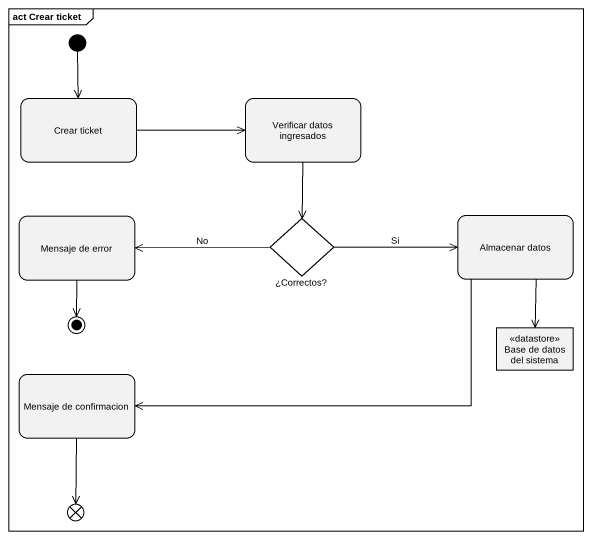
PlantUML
@startuml
mainframe act Crear ticket
hide empty description
state "Crear ticket" as Crear_ticket
state "Verificar datos ingresados" as Verificar_datos_ingresados
state "Mensaje de error" as Mensaje_de_error
state "¿Correctos?" as Correctos <<choice>>
state "Almacenar datos" as Almacenar_datos
state "Base de datos del sistema" as Base_de_datos_del_sistema <<datastore>>
state "Mensaje de confirmacion" as Mensaje_de_confirmacion
state flowfinal1 <<end>>
[*] --> Crear_ticket
Crear_ticket -right-> Verificar_datos_ingresados
Verificar_datos_ingresados --> Correctos
Correctos -left-> Mensaje_de_error : No
Correctos -right-> Almacenar_datos : Si
Almacenar_datos --> Base_de_datos_del_sistema
Almacenar_datos -left-> Mensaje_de_confirmacion
Mensaje_de_confirmacion --> flowfinal1
Mensaje_de_error --> [*]
@enduml
